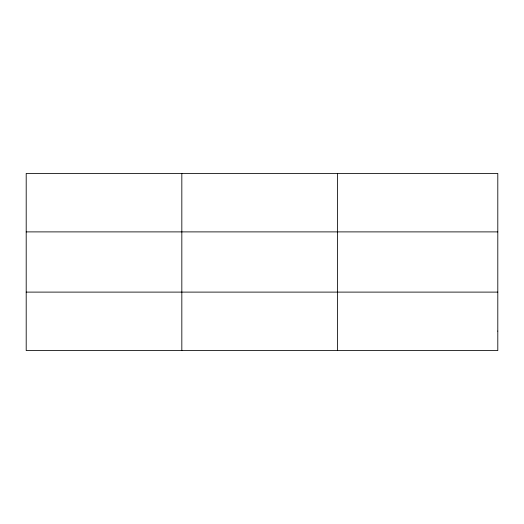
<?xml version="1.0" encoding="UTF-8"?>
<svg xmlns="http://www.w3.org/2000/svg" width="524" height="524" viewBox="0 0 524 524"><rect width="100%" height="100%" fill="white"/><g stroke="black" fill="none" stroke-linecap="round" stroke-linejoin="round"><path stroke-width="0.79" d="M181.828 173.437L181.828 350.563M337.456 173.437L337.456 350.563M26.2 231.89L497.8 231.89M26.2 292.11L497.8 292.11M497.8 331.076L497.8 350.563L26.2 350.563L26.2 173.437L497.8 173.437L497.8 331.076"/></g></svg>
